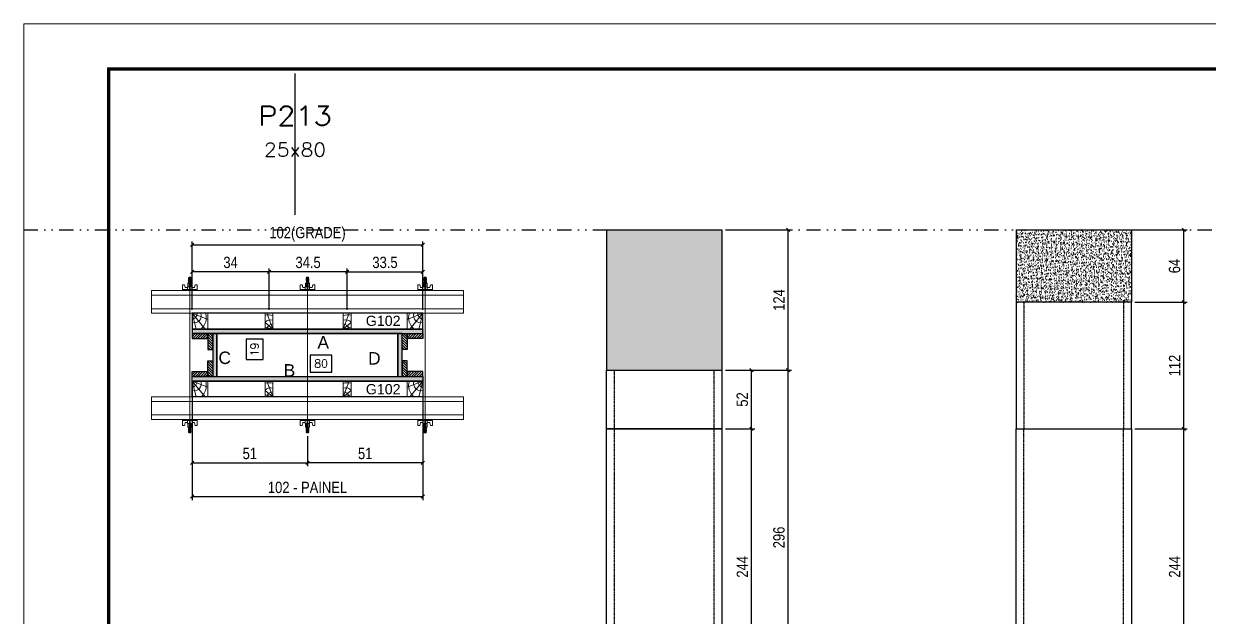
# Model space of a CAD drawing. Extents: x 13379 to 23315, y 867 to 16997.
# Drawn here: x 19154 to 20203, y 9432 to 9957 of the extents above; entities that cross this region are included whole.
import ezdxf
from ezdxf.enums import TextEntityAlignment as Align

# ---------------------------------------------------------------- set-up
doc = ezdxf.new("R2010")
doc.units = 0
for name, pattern in [('DASHED', [0.75, 0.5, -0.25]), ('DIVIDE2', [0.625, 0.25, -0.125, 0, -0.125, 0, -0.125]), ('HIDDEN', [0.375, 0.25, -0.125])]:
    doc.linetypes.add(name, pattern=pattern)
for name, color, linetype in [('CHAPA', 1, 'Continuous'), ('COTA', 241, 'Continuous'), ('MEIO_PONT', 93, 'Continuous'), ('Nível', 160, 'Continuous'), ('Painéis', 200, 'Continuous'), ('SARRAFO', 251, 'Continuous'), ('Sarrafo de Pressão', 42, 'HIDDEN'), ('Texto de Titulo', 7, 'Continuous'), ('Texto Qtd Sarr', 242, 'Continuous'), ('TEXTO_GERAL', 7, 'Continuous')]:
    doc.layers.add(name, color=color, linetype=linetype)
for name, color, linetype, lineweight in [('Folhas', 255, 'Continuous', 9), ('Hachura', 251, 'Continuous', 9), ('Madeira', 126, 'Continuous', 18), ('Perfil Metálico', 224, 'Continuous', 18), ('SARRAFO DE PRESSAO', 251, 'DASHED', 9), ('Texto Seção', 7, 'Continuous', 15)]:
    doc.layers.add(name, color=color, linetype=linetype, lineweight=lineweight)
doc.styles.add('ARIAL', font='arial.ttf')
doc.styles.add('COTA TECNICA', font='techl___.ttf', dxfattribs={"height": 10})
doc.styles.add('COTA TECNICA 2X', font='techl___.ttf', dxfattribs={"height": 10})
doc.styles.add('ROMANS', font='romans.shx')
doc.styles.add('SANSSERIF', font='sas_____.pfb')
doc.dimstyles.new('PAINEL', dxfattribs={"dimtxt": 10, "dimasz": 3, "dimexe": 3, "dimexo": 3, "dimgap": 3, "dimtad": 1, "dimdec": 1, "dimzin": 12, "dimdsep": 46, "dimtxsty": 'COTA TECNICA', "dimblk1": 'OBLIQUE', "dimblk2": 'OBLIQUE', "dimsah": 1, "dimcen": 0.9, "dimclrd": 4, "dimclre": 4, "dimclrt": 240, "dimadec": 1, "dimazin": 3, "dimtfac": 1, "dimtdec": 1, "dimtmove": 0, "dimatfit": 3, "dimfxl": 1, "dimtolj": 1, "dimtzin": 12, "dimarcsym": 0})
doc.dimstyles.new('SECAO PILAR', dxfattribs={"dimtxt": 10, "dimasz": 3, "dimexe": 3, "dimexo": 3, "dimgap": 3, "dimtad": 1, "dimdec": 1, "dimlfac": 0.5, "dimzin": 12, "dimdsep": 46, "dimtxsty": 'COTA TECNICA 2X', "dimblk1": 'OBLIQUE', "dimblk2": 'OBLIQUE', "dimsah": 1, "dimcen": 0.9, "dimclrd": 256, "dimclre": 256, "dimclrt": 256, "dimadec": 1, "dimazin": 3, "dimtfac": 1, "dimtdec": 1, "dimtmove": 0, "dimatfit": 3, "dimfxl": 1, "dimtolj": 1, "dimtzin": 12, "dimarcsym": 0})
doc.dimstyles.new('SECÇÃO 2', dxfattribs={"dimtxt": 7, "dimasz": 6, "dimexe": 0.18, "dimexo": 2, "dimgap": -4, "dimtad": 3, "dimdec": 1, "dimlfac": 0.5, "dimzin": 12, "dimdsep": 46, "dimtxsty": 'ROMANS', "dimblk": 'ARCHTICK', "dimcen": 0.09, "dimse1": 1, "dimse2": 1, "dimsd1": 1, "dimsd2": 1, "dimclrd": 180, "dimclre": 5, "dimclrt": 1, "dimadec": 0, "dimazin": 3, "dimtfac": 1, "dimtdec": 1, "dimtofl": 0, "dimtmove": 0, "dimatfit": 3, "dimldrblk": 'ARCHTICK', "dimfxl": 1, "dimtolj": 1, "dimtzin": 0, "dimarcsym": 0})
pattern_1 = [(225, (10004.404, -13246.421), (1.12253202, -1.12253202), [])]
pattern_2 = [(225, (10179.404, -13246.421), (1.12253202, -1.12253202), [])]

# ---------------------------------------------------------------- blocks, each defined once
blk = doc.blocks.new('9999999999')
at = {"layer": 'Folhas'}
blk.add_lwpolyline([(98139, 34190.2), (99624, 34190.2), (99624, 35240.2), (98139, 35240.2)], close=True, dxfattribs=at)
at = {"layer": 'Folhas', "color": 30, "const_width": 3}
blk.add_lwpolyline([(98214, 34230.2), (99584, 34230.2), (99584, 35200.2), (98214, 35200.2)], close=True, dxfattribs=at)
blk = doc.blocks.new('*D916')
at = {"layer": 'COTA', "color": 180, "lineweight": -2, "transparency": 16777216}
for p, q in [((19427, 9664), (19407.7, 9664)), ((19407.7, 9664), (19407.7, 9649)), ((19427, 9649), (19427, 9664)), ((19407.7, 9649), (19427, 9649))]:
    blk.add_line(p, q, dxfattribs=at)
at = {"layer": 'Defpoints', "color": 0, "transparency": 16777216}
for p in [(19325.4, 9645), (19485.4, 9645), (19485.4, 9645)]:
    blk.add_point(p, dxfattribs=at)
at = {"layer": 'COTA', "color": 1, "transparency": 16777216, "insert": (19417.4, 9656.5), "char_height": 7, "attachment_point": 5, "style": 'ROMANS'}
blk.add_mtext('\\A1;80', dxfattribs=at)
blk = doc.blocks.new('_ArchTick')
at = {"color": 0, "linetype": 'ByBlock', "const_width": 0.15}
blk.add_lwpolyline([(-0.5, -0.5), (0.5, 0.5)], dxfattribs=at)
blk = doc.blocks.new('_Oblique')
at = {"color": 0, "linetype": 'ByBlock', "lineweight": -2}
blk.add_line((-0.5, -0.5), (0.5, 0.5), dxfattribs=at)
blk = doc.blocks.new('*D917')
at = {"layer": 'COTA', "lineweight": -2, "transparency": 16777216}
for p, q in [((19303.4, 9638), (19303.4, 9535.8)), ((19507.4, 9638), (19507.4, 9535.8)), ((19303.4, 9538.8), (19507.4, 9538.8))]:
    blk.add_line(p, q, dxfattribs=at)
at = {"layer": 'Defpoints', "color": 0, "transparency": 16777216}
for p in [(19303.4, 9641), (19507.4, 9641), (19507.4, 9538.8)]:
    blk.add_point(p, dxfattribs=at)
at = {"layer": 'COTA', "lineweight": -2, "transparency": 16777216, "xscale": 3, "yscale": 3, "zscale": 3, "rotation": 180}
blk.add_blockref('_Oblique', (19303.4, 9538.8), dxfattribs=at)
at = {"layer": 'COTA', "lineweight": -2, "transparency": 16777216, "xscale": 3, "yscale": 3, "zscale": 3}
blk.add_blockref('_Oblique', (19507.4, 9538.8), dxfattribs=at)
at = {"layer": 'COTA', "transparency": 16777216, "insert": (19405.4, 9546.9), "char_height": 10, "attachment_point": 5, "style": 'COTA TECNICA 2X'}
blk.add_mtext('\\A1;102 - PAINEL', dxfattribs=at)
blk = doc.blocks.new('*D918')
at = {"layer": 'COTA', "lineweight": -2, "transparency": 16777216}
for p, q in [((19303.4, 9604), (19303.4, 9565.8)), ((19405.4, 9592.2), (19405.4, 9565.8)), ((19303.4, 9568.8), (19405.4, 9568.8))]:
    blk.add_line(p, q, dxfattribs=at)
at = {"layer": 'Defpoints', "color": 0, "transparency": 16777216}
for p in [(19303.4, 9607), (19405.4, 9595.2), (19405.4, 9568.8)]:
    blk.add_point(p, dxfattribs=at)
at = {"layer": 'COTA', "lineweight": -2, "transparency": 16777216, "xscale": 3, "yscale": 3, "zscale": 3, "rotation": 180}
blk.add_blockref('_Oblique', (19303.4, 9568.8), dxfattribs=at)
at = {"layer": 'COTA', "lineweight": -2, "transparency": 16777216, "xscale": 3, "yscale": 3, "zscale": 3}
blk.add_blockref('_Oblique', (19405.4, 9568.8), dxfattribs=at)
at = {"layer": 'COTA', "transparency": 16777216, "insert": (19354.4, 9576.9), "char_height": 10, "attachment_point": 5, "style": 'COTA TECNICA 2X'}
blk.add_mtext('\\A1;51', dxfattribs=at)
blk = doc.blocks.new('*D919')
at = {"layer": 'COTA', "lineweight": -2, "transparency": 16777216}
for p, q in [((19507.4, 9604), (19507.4, 9565.8)), ((19405.4, 9592.2), (19405.4, 9565.8)), ((19507.4, 9568.8), (19405.4, 9568.8))]:
    blk.add_line(p, q, dxfattribs=at)
at = {"layer": 'Defpoints', "color": 0, "transparency": 16777216}
for p in [(19507.4, 9607), (19405.4, 9595.2), (19405.4, 9568.8)]:
    blk.add_point(p, dxfattribs=at)
at = {"layer": 'COTA', "lineweight": -2, "transparency": 16777216, "xscale": 3, "yscale": 3, "zscale": 3, "rotation": 180}
blk.add_blockref('_Oblique', (19405.4, 9568.8), dxfattribs=at)
at = {"layer": 'COTA', "lineweight": -2, "transparency": 16777216, "xscale": 3, "yscale": 3, "zscale": 3}
blk.add_blockref('_Oblique', (19507.4, 9568.8), dxfattribs=at)
at = {"layer": 'COTA', "transparency": 16777216, "insert": (19456.4, 9576.9), "char_height": 10, "attachment_point": 5, "style": 'COTA TECNICA 2X'}
blk.add_mtext('\\A1;51', dxfattribs=at)
blk = doc.blocks.new('*D920')
at = {"layer": 'COTA', "color": 180, "lineweight": -2, "transparency": 16777216}
for p, q in [((19366.1, 9678), (19351.1, 9678)), ((19351.1, 9678), (19351.1, 9660)), ((19366.1, 9660), (19366.1, 9678)), ((19351.1, 9660), (19366.1, 9660))]:
    blk.add_line(p, q, dxfattribs=at)
at = {"layer": 'Defpoints', "color": 0, "transparency": 16777216}
for p in [(19325.4, 9683), (19370.1, 9683), (19325.4, 9645)]:
    blk.add_point(p, dxfattribs=at)
at = {"layer": 'COTA', "color": 1, "transparency": 16777216, "insert": (19358.6, 9669), "char_height": 7, "attachment_point": 5, "rotation": 90, "style": 'ROMANS'}
blk.add_mtext('\\A1;19', dxfattribs=at)
blk = doc.blocks.new('titulo1')
at = {"layer": 'Defpoints', "color": 252, "linetype": 'HIDDEN', "ltscale": 2}
blk.add_line((0, 0), (0, 125), dxfattribs=at)
at = {"layer": 'Defpoints', "style": 'ROMANS', "oblique": 15}
blk.add_attdef('FOLHA', text='', height=10, dxfattribs=at).set_placement((0, 15.6), align=Align.MIDDLE_CENTER)
at = {"layer": 'Texto Qtd Sarr', "color": 3, "style": 'ROMANS', "oblique": 15}
for tag, height, p in [('TITULO', 17, (0, 71.4)), ('SEÇÃO', 12, (0, 41.5))]:
    blk.add_attdef(tag, text='', height=height, dxfattribs=at).set_placement(p, align=Align.MIDDLE_CENTER)
blk = doc.blocks.new('PONTALETE')
at = {"layer": 'Madeira'}
for q in [(2.71, 7), (7, 5.76), (7, 1.74)]:
    blk.add_line((0, 0), q, dxfattribs=at)
blk.add_lwpolyline([(0, 0), (7, 0), (7, 7), (0, 7)], close=True, dxfattribs=at)
for centre, radius, start, end in [((2.04, 0.06), 6.23, 37.2818, 109.0913), ((1.09, 0.9), 3.19, 343.603, 109.9847), ((-0.21, -0.78), 3.09, 14.6322, 86.0383)]:
    blk.add_arc(centre, radius, start, end, dxfattribs=at)
blk = doc.blocks.new('*D921')
at = {"layer": 'COTA', "lineweight": -2, "transparency": 16777216}
for p, q in [((19303.4, 9704), (19303.4, 9764.5)), ((19303.4, 9761.5), (19507.4, 9761.5)), ((19507.4, 9704), (19507.4, 9764.5))]:
    blk.add_line(p, q, dxfattribs=at)
at = {"layer": 'Defpoints', "color": 0, "transparency": 16777216}
for p in [(19507.4, 9761.5), (19303.4, 9701), (19507.4, 9701)]:
    blk.add_point(p, dxfattribs=at)
at = {"layer": 'COTA', "lineweight": -2, "transparency": 16777216, "xscale": 3, "yscale": 3, "zscale": 3, "rotation": 180}
blk.add_blockref('_Oblique', (19303.4, 9761.5), dxfattribs=at)
at = {"layer": 'COTA', "lineweight": -2, "transparency": 16777216, "xscale": 3, "yscale": 3, "zscale": 3}
blk.add_blockref('_Oblique', (19507.4, 9761.5), dxfattribs=at)
at = {"layer": 'COTA', "transparency": 16777216, "insert": (19405.4, 9770.8), "char_height": 10, "attachment_point": 5, "style": 'COTA TECNICA 2X'}
blk.add_mtext('\\A1;102(GRADE)', dxfattribs=at)
blk = doc.blocks.new('MEIO PONTALETE')
at = {"layer": 'Madeira'}
for q in [(2.71, 7), (3.5, 2.88), (3.5, 0.87)]:
    blk.add_line((0, 0), q, dxfattribs=at)
blk.add_lwpolyline([(0, 0), (3.5, 0), (3.5, 7), (0, 7)], close=True, dxfattribs=at)
for centre, radius, start, end in [((2.04, 0.06), 6.23, 76.4499, 109.0913), ((1.09, 0.9), 3.19, 40.9063, 109.9847), ((-0.21, -0.78), 3.09, 14.6322, 86.0383)]:
    blk.add_arc(centre, radius, start, end, dxfattribs=at)
blk = doc.blocks.new('*D922')
at = {"layer": 'COTA', "lineweight": -2, "transparency": 16777216}
for p, q in [((19440.4, 9704), (19440.4, 9740.7)), ((19440.4, 9737.7), (19507.4, 9737.7)), ((19507.4, 9704), (19507.4, 9740.7))]:
    blk.add_line(p, q, dxfattribs=at)
at = {"layer": 'Defpoints', "color": 0, "transparency": 16777216}
for p in [(19507.4, 9737.7), (19440.4, 9701), (19507.4, 9701)]:
    blk.add_point(p, dxfattribs=at)
at = {"layer": 'COTA', "lineweight": -2, "transparency": 16777216, "xscale": 3, "yscale": 3, "zscale": 3, "rotation": 180}
blk.add_blockref('_Oblique', (19440.4, 9737.7), dxfattribs=at)
at = {"layer": 'COTA', "lineweight": -2, "transparency": 16777216, "xscale": 3, "yscale": 3, "zscale": 3}
blk.add_blockref('_Oblique', (19507.4, 9737.7), dxfattribs=at)
at = {"layer": 'COTA', "transparency": 16777216, "insert": (19473.9, 9745.9), "char_height": 10, "attachment_point": 5, "style": 'COTA TECNICA 2X'}
blk.add_mtext('\\A1;33.5', dxfattribs=at)
blk = doc.blocks.new('*D944')
at = {"layer": 'COTA', "lineweight": -2, "transparency": 16777216}
for p, q in [((19371.4, 9704), (19371.4, 9740.7)), ((19440.4, 9737.7), (19371.4, 9737.7)), ((19440.4, 9704), (19440.4, 9740.7))]:
    blk.add_line(p, q, dxfattribs=at)
at = {"layer": 'Defpoints', "color": 0, "transparency": 16777216}
for p in [(19371.4, 9737.7), (19371.4, 9701), (19440.4, 9701)]:
    blk.add_point(p, dxfattribs=at)
at = {"layer": 'COTA', "lineweight": -2, "transparency": 16777216, "xscale": 3, "yscale": 3, "zscale": 3, "rotation": 180}
blk.add_blockref('_Oblique', (19371.4, 9737.7), dxfattribs=at)
at = {"layer": 'COTA', "lineweight": -2, "transparency": 16777216, "xscale": 3, "yscale": 3, "zscale": 3}
blk.add_blockref('_Oblique', (19440.4, 9737.7), dxfattribs=at)
at = {"layer": 'COTA', "transparency": 16777216, "insert": (19405.9, 9745.9), "char_height": 10, "attachment_point": 5, "style": 'COTA TECNICA 2X'}
blk.add_mtext('\\A1;34.5', dxfattribs=at)
blk = doc.blocks.new('*D945')
at = {"layer": 'COTA', "linetype": 'ByBlock', "lineweight": -2, "transparency": 16777216}
for p, q in [((19303.4, 9704), (19303.4, 9740.7)), ((19371.4, 9737.7), (19303.4, 9737.7)), ((19371.4, 9704), (19371.4, 9740.7))]:
    blk.add_line(p, q, dxfattribs=at)
at = {"layer": 'Defpoints', "color": 0, "linetype": 'ByBlock', "transparency": 16777216}
for p in [(19303.4, 9737.7), (19303.4, 9701), (19371.4, 9701)]:
    blk.add_point(p, dxfattribs=at)
at = {"layer": 'COTA', "linetype": 'ByBlock', "lineweight": -2, "transparency": 16777216, "xscale": 3, "yscale": 3, "zscale": 3, "rotation": 180}
blk.add_blockref('_Oblique', (19303.4, 9737.7), dxfattribs=at)
at = {"layer": 'COTA', "linetype": 'ByBlock', "lineweight": -2, "transparency": 16777216, "xscale": 3, "yscale": 3, "zscale": 3}
blk.add_blockref('_Oblique', (19371.4, 9737.7), dxfattribs=at)
at = {"layer": 'COTA', "linetype": 'ByBlock', "transparency": 16777216, "insert": (19337.4, 9745.9), "char_height": 10, "attachment_point": 5, "style": 'COTA TECNICA 2X'}
blk.add_mtext('\\A1;34', dxfattribs=at)
blk = doc.blocks.new('C')
at = {"layer": 'Hachura', "color": 0}
for p, q in [((0, 3.22), (0, -3.22)), ((0.45, 3.22), (0, 3.22)), ((0.46, 3.16), (0, 3.16)), ((0.46, 3.05), (0, 3.05)), ((0.46, 2.88), (0, 2.88)), ((0, 2.75), (0, -1.16)), ((0.46, 2.65), (0, 2.65)), ((0.46, 2.23), (0, 2.23)), ((0.46, 1.51), (0, 1.51)), ((0.39, 0.49), (0.17, 0.49)), ((0.45, -3.23), (0.45, 3.22)), ((0.45, 3.22), (2.58, 3.22)), ((1.74, 0.97), (0.45, 0.97)), ((1.45, 0.1), (0.45, 0.1)), ((1.35, 1.94), (1.35, 0.96)), ((2.58, 2.39), (1.47, 2.09)), ((1.74, -0.97), (1.74, 0.97)), ((1.74, 0.97), (1.74, 0.84)), ((1.74, 0.97), (1.74, 0.84)), ((1.74, 0.84), (3.35, 0.84)), ((3.35, 0.45), (1.74, 0.45)), ((2.58, 3.22), (2.58, 2.39)), ((3.32, 0.84), (3.32, -0.84)), ((3.35, 0.84), (3.35, -0.84)), ((3.68, 0.45), (3.35, 0.45)), ((3.84, -0.52), (3.35, 0.45)), ((3.35, 0.06), (3.67, -0.57)), ((3.68, 0.45), (4.16, -0.52)), ((3.72, 0.5), (4.25, -0.57)), ((4.37, -0.55), (3.83, 0.53)), ((4.15, 0.45), (3.93, 0.45)), ((4.42, -0.52), (3.93, 0.45)), ((4.15, 0.45), (4.26, 0.45)), ((4.26, 0.45), (4.74, -0.52)), ((4.3, 0.5), (4.83, -0.57)), ((4.95, -0.55), (4.41, 0.53)), ((4.51, 0.45), (4.84, 0.45)), ((5, -0.52), (4.51, 0.45)), ((4.84, 0.45), (5.32, -0.52)), ((4.88, 0.5), (5.41, -0.57)), ((5.53, -0.55), (4.99, 0.53)), ((5.58, -0.52), (5.09, 0.45)), ((5.42, 0.45), (5.09, 0.45)), ((5.58, -0.52), (5.09, 0.45)), ((5.42, 0.45), (5.74, -0.19)), ((5.46, 0.5), (5.74, -0.07)), ((5.74, 0.19), (5.57, 0.53)), ((5.74, 0.32), (5.68, 0.45)), ((5.68, 0.45), (5.74, 0.45)), ((5.74, 0.45), (5.9, 0.29)), ((5.74, 0.45), (5.74, -0.52)), ((5.9, -0.36), (5.9, 0.29)), ((0.45, 0), (0, 0)), ((0.46, -1.52), (0, -1.52)), ((0.46, -2.23), (0, -2.23)), ((0.46, -2.65), (0, -2.65)), ((0.46, -2.88), (0, -2.88)), ((0.46, -3.05), (0, -3.05)), ((0.46, -3.16), (0, -3.16)), ((0, -3.22), (2.57, -3.22)), ((0.08, -0.48), (0.29, -0.48)), ((0.29, -0.48), (0.4, -0.48)), ((0.45, 0), (0.45, -0.97)), ((0.45, -0.16), (1.45, -0.16)), ((0.45, -0.65), (0.45, -0.32)), ((0.45, -3.23), (0.45, -0.65)), ((0.45, -0.97), (1.74, -0.97)), ((1.35, -1.94), (1.35, -0.97)), ((2.58, -2.39), (1.47, -2.1)), ((3.35, -0.32), (1.74, -0.32)), ((3.35, -0.84), (1.74, -0.84)), ((2.58, -3.23), (2.58, -2.39)), ((3.35, -0.07), (3.58, -0.52)), ((3.35, -0.52), (3.58, -0.52)), ((3.84, -0.52), (4.16, -0.52)), ((4.42, -0.52), (4.74, -0.52)), ((4.63, -0.52), (4.74, -0.52)), ((5, -0.52), (5.32, -0.52)), ((5.58, -0.52), (5.74, -0.52)), ((5.74, -0.52), (5.9, -0.36)), ((5.74, -0.52), (5.74, -0.52))]:
    blk.add_line(p, q, dxfattribs=at)
for centre, radius, start, end in [((1.52, 1.94), 0.161, 104.7436, 180), ((1.44, -0.03), 0.129, 272.695, 87.305), ((3.81, 0.39), 0.143, 25.5688, 154.4312), ((4.39, 0.39), 0.143, 25.5688, 154.4312), ((4.97, 0.39), 0.143, 25.5688, 154.4312), ((5.55, 0.39), 0.143, 25.5688, 154.4312), ((0.17, -0.37), 0.174, 221.744, 317.8592), ((1.52, -1.94), 0.161, 180, 255.2564), ((3.71, -0.4), 0.174, 222.1408, 318.256), ((4.29, -0.4), 0.174, 222.1408, 318.256), ((4.87, -0.4), 0.174, 222.1408, 318.256), ((5.45, -0.4), 0.174, 222.1408, 318.256), ((5.61, -0.4), 0.174, 317.8592, 318.256)]:
    blk.add_arc(centre, radius, start, end, dxfattribs=at)
blk = doc.blocks.new('*D924')
at = {"layer": 'COTA', "color": 4, "lineweight": -2, "transparency": 16777216}
for p, q in [((19774.8, 9774.7), (19833.3, 9774.7)), ((19830.3, 9650.7), (19830.3, 9774.7)), ((19774.8, 9650.7), (19833.3, 9650.7))]:
    blk.add_line(p, q, dxfattribs=at)
at = {"layer": 'Defpoints', "color": 0, "transparency": 16777216}
for p in [(19771.8, 9774.7), (19830.3, 9774.7), (19771.8, 9650.7)]:
    blk.add_point(p, dxfattribs=at)
at = {"layer": 'COTA', "color": 4, "lineweight": -2, "transparency": 16777216, "xscale": 3, "yscale": 3, "zscale": 3}
for p, rotation in [((19830.3, 9774.7), 90), ((19830.3, 9650.7), 270)]:
    blk.add_blockref('_Oblique', p, dxfattribs=dict(at, rotation=rotation))
at = {"layer": 'COTA', "color": 240, "transparency": 16777216, "insert": (19822.2, 9712.7), "char_height": 10, "attachment_point": 5, "rotation": 90, "style": 'COTA TECNICA'}
blk.add_mtext('\\A1;124', dxfattribs=at)
blk = doc.blocks.new('*D946')
at = {"layer": 'COTA', "color": 4, "linetype": 'ByBlock', "lineweight": -2, "transparency": 16777216}
for p, q in [((19774.8, 9598.7), (19800.9, 9598.7)), ((19797.9, 9354.7), (19797.9, 9598.7)), ((19774.8, 9354.7), (19800.9, 9354.7))]:
    blk.add_line(p, q, dxfattribs=at)
at = {"layer": 'Defpoints', "color": 0, "linetype": 'ByBlock', "transparency": 16777216}
for p in [(19771.8, 9598.7), (19797.9, 9598.7), (19771.8, 9354.7)]:
    blk.add_point(p, dxfattribs=at)
at = {"layer": 'COTA', "color": 4, "linetype": 'ByBlock', "lineweight": -2, "transparency": 16777216, "xscale": 3, "yscale": 3, "zscale": 3}
for p, rotation in [((19797.9, 9598.7), 90), ((19797.9, 9354.7), 270)]:
    blk.add_blockref('_Oblique', p, dxfattribs=dict(at, rotation=rotation))
at = {"layer": 'COTA', "color": 240, "linetype": 'ByBlock', "transparency": 16777216, "insert": (19789.8, 9476.7), "char_height": 10, "attachment_point": 5, "rotation": 90, "style": 'COTA TECNICA'}
blk.add_mtext('\\A1;244', dxfattribs=at)
blk = doc.blocks.new('*D953')
at = {"layer": 'COTA', "color": 4, "lineweight": -2, "transparency": 16777216}
for p, q in [((20136.8, 9774.7), (20183.1, 9774.7)), ((20180.1, 9710.7), (20180.1, 9774.7)), ((20136.8, 9710.7), (20183.1, 9710.7))]:
    blk.add_line(p, q, dxfattribs=at)
at = {"layer": 'Defpoints', "color": 0, "transparency": 16777216}
for p in [(20133.8, 9774.7), (20180.1, 9774.7), (20133.8, 9710.7)]:
    blk.add_point(p, dxfattribs=at)
at = {"layer": 'COTA', "color": 4, "lineweight": -2, "transparency": 16777216, "xscale": 3, "yscale": 3, "zscale": 3}
for p, rotation in [((20180.1, 9774.7), 90), ((20180.1, 9710.7), 270)]:
    blk.add_blockref('_Oblique', p, dxfattribs=dict(at, rotation=rotation))
at = {"layer": 'COTA', "color": 240, "transparency": 16777216, "insert": (20171.9, 9742.7), "char_height": 10, "attachment_point": 5, "rotation": 90, "style": 'COTA TECNICA'}
blk.add_mtext('\\A1;64', dxfattribs=at)
blk = doc.blocks.new('*D957')
at = {"layer": 'COTA', "color": 4, "linetype": 'ByBlock', "lineweight": -2, "transparency": 16777216}
for p, q in [((20136.8, 9598.7), (20183.1, 9598.7)), ((20180.1, 9354.7), (20180.1, 9598.7)), ((20136.8, 9354.7), (20183.1, 9354.7))]:
    blk.add_line(p, q, dxfattribs=at)
at = {"layer": 'Defpoints', "color": 0, "linetype": 'ByBlock', "transparency": 16777216}
for p in [(20133.8, 9598.7), (20180.1, 9598.7), (20133.8, 9354.7)]:
    blk.add_point(p, dxfattribs=at)
at = {"layer": 'COTA', "color": 4, "linetype": 'ByBlock', "lineweight": -2, "transparency": 16777216, "xscale": 3, "yscale": 3, "zscale": 3}
for p, rotation in [((20180.1, 9598.7), 90), ((20180.1, 9354.7), 270)]:
    blk.add_blockref('_Oblique', p, dxfattribs=dict(at, rotation=rotation))
at = {"layer": 'COTA', "color": 240, "linetype": 'ByBlock', "transparency": 16777216, "insert": (20172, 9476.7), "char_height": 10, "attachment_point": 5, "rotation": 90, "style": 'COTA TECNICA'}
blk.add_mtext('\\A1;244', dxfattribs=at)
blk = doc.blocks.new('*D958')
at = {"layer": 'COTA', "color": 4, "lineweight": -2, "transparency": 16777216}
for p, q in [((19774.8, 9650.7), (19800.9, 9650.7)), ((19797.9, 9598.7), (19797.9, 9650.7)), ((19774.8, 9598.7), (19800.9, 9598.7))]:
    blk.add_line(p, q, dxfattribs=at)
at = {"layer": 'Defpoints', "color": 0, "transparency": 16777216}
for p in [(19771.8, 9650.7), (19797.9, 9650.7), (19771.8, 9598.7)]:
    blk.add_point(p, dxfattribs=at)
at = {"layer": 'COTA', "color": 4, "lineweight": -2, "transparency": 16777216, "xscale": 3, "yscale": 3, "zscale": 3}
for p, rotation in [((19797.9, 9650.7), 90), ((19797.9, 9598.7), 270)]:
    blk.add_blockref('_Oblique', p, dxfattribs=dict(at, rotation=rotation))
at = {"layer": 'COTA', "color": 240, "transparency": 16777216, "insert": (19789.8, 9624.7), "char_height": 10, "attachment_point": 5, "rotation": 90, "style": 'COTA TECNICA'}
blk.add_mtext('\\A1;52', dxfattribs=at)
blk = doc.blocks.new('*D959')
at = {"layer": 'COTA', "color": 4, "lineweight": -2, "transparency": 16777216}
for p, q in [((20136.8, 9710.7), (20183.1, 9710.7)), ((20180.1, 9598.7), (20180.1, 9710.7)), ((20136.8, 9598.7), (20183.1, 9598.7))]:
    blk.add_line(p, q, dxfattribs=at)
at = {"layer": 'Defpoints', "color": 0, "transparency": 16777216}
for p in [(20133.8, 9710.7), (20180.1, 9710.7), (20133.8, 9598.7)]:
    blk.add_point(p, dxfattribs=at)
at = {"layer": 'COTA', "color": 4, "lineweight": -2, "transparency": 16777216, "xscale": 3, "yscale": 3, "zscale": 3}
for p, rotation in [((20180.1, 9710.7), 90), ((20180.1, 9598.7), 270)]:
    blk.add_blockref('_Oblique', p, dxfattribs=dict(at, rotation=rotation))
at = {"layer": 'COTA', "color": 240, "transparency": 16777216, "insert": (20172, 9654.7), "char_height": 10, "attachment_point": 5, "rotation": 90, "style": 'COTA TECNICA'}
blk.add_mtext('\\A1;112', dxfattribs=at)
blk = doc.blocks.new('*D1228')
at = {"layer": 'COTA', "color": 4, "lineweight": -2, "transparency": 16777216}
for p, q in [((19774.8, 9650.7), (19833.3, 9650.7)), ((19830.3, 9354.7), (19830.3, 9650.7)), ((19774.8, 9354.7), (19833.3, 9354.7))]:
    blk.add_line(p, q, dxfattribs=at)
at = {"layer": 'Defpoints', "color": 0, "transparency": 16777216}
for p in [(19771.8, 9650.7), (19830.3, 9650.7), (19771.8, 9354.7)]:
    blk.add_point(p, dxfattribs=at)
at = {"layer": 'COTA', "color": 4, "lineweight": -2, "transparency": 16777216, "xscale": 3, "yscale": 3, "zscale": 3}
for p, rotation in [((19830.3, 9650.7), 90), ((19830.3, 9354.7), 270)]:
    blk.add_blockref('_Oblique', p, dxfattribs=dict(at, rotation=rotation))
at = {"layer": 'COTA', "color": 240, "transparency": 16777216, "insert": (19822.2, 9502.7), "char_height": 10, "attachment_point": 5, "rotation": 90, "style": 'COTA TECNICA'}
blk.add_mtext('\\A1;296', dxfattribs=at)

msp = doc.modelspace()

# ---------------------------------------------------------------- hatches: boundary and pattern name
at = {"layer": 'COTA', "linetype": 'ByBlock'}
h = msp.add_hatch(dxfattribs=at)
h.set_pattern_fill('AR-CONC', color=256, scale=0.03)
h.set_pattern_definition([(50, (-110064.109, -17071.543), (5.46554007, -0.47817257), [0.5715, -6.2865]), (355, (-110064.109, -17071.543), (-1.05730264, 5.73170536), [0.4572, -5.02921753]), (100.4514447, (-110063.6534, -17071.583), (4.40823741, 5.25353256), [0.48570026, -5.34270734]), (46.1842, (-110064.109, -17070.019), (8.13237123, -1.26126984), [0.85725, -9.42975]), (96.6355576, (-110063.431, -17070.124), (7.122124, 7.42278374), [0.7285507, -8.01406824]), (351.184151, (-110064.109, -17070.019), (7.122124, 7.42278374), [0.685799, -7.54379196]), (21, (-110063.347, -17070.4), (4.54843174, -3.06795595), [0.5715, -6.2865]), (326, (-110063.347, -17070.4), (1.85406085, 5.52563898), [0.4572, -5.0292]), (71.451445, (-110062.968, -17070.656), (6.40249258, 2.45768307), [0.48570026, -5.34269813]), (37.5, (-110064.1089, -17071.543), (0.092658098, 2.536651166), [0, -4.96824, 0, -5.1054, 0, -5.04825]), (7.5, (-110064.1089, -17071.543), (2.004589875, 3.005417245), [0, -2.91084, 0, -4.85394, 0, -1.92405]), (327.5, (-110065.8081, -17071.543), (4.067717855, -0.17186232), [0, -1.905, 0, -5.9436, 0, -7.8867]), (317.5, (-110066.57, -17071.543), (4.44387544, 0.76279473), [0, -2.4765, 0, -3.94716, 0, -5.6007])])
h.paths.add_polyline_path([(19669.79, 9650.72), (19771.79, 9650.72), (19771.79, 9774.72), (19669.79, 9774.72)])
h = msp.add_hatch(dxfattribs=at)
h.set_pattern_fill('AR-CONC', color=256, scale=0.03)
h.set_pattern_definition([(50, (-109702.082, -17071.543), (5.46554007, -0.47817257), [0.5715, -6.2865]), (355, (-109702.082, -17071.543), (-1.05730264, 5.73170536), [0.4572, -5.02921753]), (100.4514447, (-109701.6263, -17071.583), (4.40823741, 5.25353256), [0.48570026, -5.34270734]), (46.1842, (-109702.082, -17070.019), (8.13237123, -1.26126984), [0.85725, -9.42975]), (96.6355576, (-109701.404, -17070.124), (7.122124, 7.42278374), [0.7285507, -8.01406824]), (351.184151, (-109702.082, -17070.019), (7.122124, 7.42278374), [0.685799, -7.54379196]), (21, (-109701.32, -17070.4), (4.54843174, -3.06795595), [0.5715, -6.2865]), (326, (-109701.32, -17070.4), (1.85406085, 5.52563898), [0.4572, -5.0292]), (71.451445, (-109700.941, -17070.656), (6.40249258, 2.45768307), [0.48570026, -5.34269813]), (37.5, (-109702.0818, -17071.543), (0.092658098, 2.536651166), [0, -4.96824, 0, -5.1054, 0, -5.04825]), (7.5, (-109702.0818, -17071.543), (2.004589875, 3.005417245), [0, -2.91084, 0, -4.85394, 0, -1.92405]), (327.5, (-109703.781, -17071.543), (4.067717855, -0.17186232), [0, -1.905, 0, -5.9436, 0, -7.8867]), (317.5, (-109704.543, -17071.543), (4.44387544, 0.76279473), [0, -2.4765, 0, -3.94716, 0, -5.6007])])
h.paths.add_polyline_path([(20031.81, 9710.72), (20133.81, 9710.72), (20133.81, 9774.72), (20031.81, 9774.72)])
at = {"layer": 'Hachura'}
h = msp.add_hatch(color=256, dxfattribs=at)
h.dxf.hatch_style = 1
h.paths.add_polyline_path([(19508.35, 9682.99), (19508.35, 9686.99), (19304.35, 9686.99), (19304.35, 9682.99)])
h = msp.add_hatch(color=256, dxfattribs=at)
h.dxf.hatch_style = 1
h.paths.add_polyline_path([(19508.35, 9682.99), (19508.35, 9686.99), (19304.35, 9686.99), (19304.35, 9682.99)])
h = msp.add_hatch(dxfattribs=at)
h.set_pattern_fill('ANSI31', color=256, scale=0.5, angle=180, style=0)
h.set_pattern_definition(pattern_2)
h.paths.add_polyline_path([(19317.36, 9682.99), (19317.36, 9678.59), (19303.36, 9678.59), (19303.36, 9682.99)])
h = msp.add_hatch(dxfattribs=at)
h.set_pattern_fill('ANSI31', color=256, scale=0.5, angle=90, style=0)
h.set_pattern_definition([(135, (-3607.6523, 18806.939), (-1.12253202, -1.12253202), [])])
h.paths.add_polyline_path([(19321.76, 9668.99), (19317.36, 9668.99), (19317.36, 9682.99), (19321.76, 9682.99)])
h = msp.add_hatch(color=256, dxfattribs=at)
h.dxf.hatch_style = 1
h.paths.add_polyline_path([(19321.76, 9644.99), (19325.36, 9644.99), (19325.36, 9682.99), (19321.76, 9682.99)])
h = msp.add_hatch(color=256, dxfattribs=at)
h.dxf.hatch_style = 1
h.paths.add_polyline_path([(19321.76, 9644.99), (19325.36, 9644.99), (19325.36, 9682.99), (19321.76, 9682.99)])
h = msp.add_hatch(color=256, dxfattribs=at)
h.dxf.hatch_style = 1
h.paths.add_polyline_path([(19485.36, 9644.99), (19488.96, 9644.99), (19488.96, 9682.99), (19485.36, 9682.99)])
h = msp.add_hatch(color=256, dxfattribs=at)
h.dxf.hatch_style = 1
h.paths.add_polyline_path([(19485.36, 9644.99), (19488.96, 9644.99), (19488.96, 9682.99), (19485.36, 9682.99)])
h = msp.add_hatch(dxfattribs=at)
h.set_pattern_fill('ANSI31', color=256, scale=0.5, angle=90, style=0)
h.set_pattern_definition([(135, (-3613.6523, 18806.939), (-1.12253202, -1.12253202), [])])
h.paths.add_polyline_path([(19488.96, 9668.99), (19493.36, 9668.99), (19493.36, 9682.99), (19488.96, 9682.99)])
h = msp.add_hatch(dxfattribs=at)
h.set_pattern_fill('ANSI31', color=256, scale=0.5, angle=180, style=0)
h.set_pattern_definition(pattern_1)
h.paths.add_polyline_path([(19493.36, 9682.99), (19493.36, 9678.59), (19507.36, 9678.59), (19507.36, 9682.99)])
h = msp.add_hatch(dxfattribs=at)
h.set_pattern_fill('ANSI31', color=256, scale=0.5, angle=90, style=0)
h.set_pattern_definition([(135, (-3607.6523, 18818.939), (-1.12253202, -1.12253202), [])])
h.paths.add_polyline_path([(19321.76, 9658.99), (19317.36, 9658.99), (19317.36, 9644.99), (19321.76, 9644.99)])
h = msp.add_hatch(dxfattribs=at)
h.set_pattern_fill('ANSI31', color=256, scale=0.5, angle=90, style=0)
h.set_pattern_definition([(135, (-3613.6523, 18818.939), (-1.12253202, -1.12253202), [])])
h.paths.add_polyline_path([(19488.96, 9658.99), (19493.36, 9658.99), (19493.36, 9644.99), (19488.96, 9644.99)])
h = msp.add_hatch(dxfattribs=at)
h.set_pattern_fill('ANSI31', color=256, scale=0.5, angle=180, style=0)
h.set_pattern_definition(pattern_2)
h.paths.add_polyline_path([(19317.36, 9644.99), (19317.36, 9649.39), (19303.36, 9649.39), (19303.36, 9644.99)])
h = msp.add_hatch(color=256, dxfattribs=at)
h.dxf.hatch_style = 1
h.paths.add_polyline_path([(19508.35, 9644.99), (19508.35, 9640.99), (19304.35, 9640.99), (19304.35, 9644.99)])
h = msp.add_hatch(color=256, dxfattribs=at)
h.dxf.hatch_style = 1
h.paths.add_polyline_path([(19508.35, 9644.99), (19508.35, 9640.99), (19304.35, 9640.99), (19304.35, 9644.99)])
h = msp.add_hatch(dxfattribs=at)
h.set_pattern_fill('ANSI31', color=256, scale=0.5, angle=180, style=0)
h.set_pattern_definition(pattern_1)
h.paths.add_polyline_path([(19493.36, 9644.99), (19493.36, 9649.39), (19507.36, 9649.39), (19507.36, 9644.99)])

# ---------------------------------------------------------------- linework, layer by layer
for points in [[(19507.36, 9686.99), (19507.36, 9700.99), (19303.36, 9700.99), (19303.36, 9686.99)], [(19507.36, 9640.99), (19507.36, 9626.99), (19303.36, 9626.99), (19303.36, 9640.99)]]:
    msp.add_lwpolyline(points, close=True)
at = {"layer": 'CHAPA'}
for points in [[(19507.36, 9682.99), (19507.36, 9686.99), (19303.36, 9686.99), (19303.36, 9682.99)], [(19507.36, 9682.99), (19507.36, 9686.99), (19303.36, 9686.99), (19303.36, 9682.99)], [(19321.76, 9644.99), (19325.36, 9644.99), (19325.36, 9682.99), (19321.76, 9682.99)], [(19321.76, 9644.99), (19325.36, 9644.99), (19325.36, 9682.99), (19321.76, 9682.99)], [(19485.36, 9644.99), (19488.96, 9644.99), (19488.96, 9682.99), (19485.36, 9682.99)], [(19485.36, 9644.99), (19488.96, 9644.99), (19488.96, 9682.99), (19485.36, 9682.99)], [(19507.36, 9644.99), (19507.36, 9640.99), (19303.36, 9640.99), (19303.36, 9644.99)], [(19507.36, 9644.99), (19507.36, 9640.99), (19303.36, 9640.99), (19303.36, 9644.99)]]:
    msp.add_lwpolyline(points, close=True, dxfattribs=at)
at = {"layer": 'COTA', "linetype": 'ByBlock'}
for p, q in [((19669.79, 9774.72), (19771.79, 9774.72)), ((19669.79, 9774.72), (19669.79, 9650.72)), ((19771.79, 9774.72), (19771.79, 9650.72)), ((20031.81, 9774.72), (20133.81, 9774.72)), ((20031.81, 9774.72), (20031.81, 9710.72)), ((20133.81, 9774.72), (20133.81, 9710.72))]:
    msp.add_line(p, q, dxfattribs=at)
at = {"layer": 'Hachura'}
for p, q in [((19301.36, 9596.19), (19301.35, 9727.99)), ((19405.35, 9596.19), (19405.36, 9727.99)), ((19509.36, 9596.19), (19509.36, 9727.99))]:
    msp.add_line(p, q, dxfattribs=at)
at = {"layer": 'Nível', "color": 4, "linetype": 'DIVIDE2', "ltscale": 50}
msp.add_line((19154.5, 9774.72), (21112.79, 9774.72), dxfattribs=at)
at = {"layer": 'Painéis'}
for points in [[(20031.81, 9598.72), (20133.81, 9598.72), (20133.81, 9710.72), (20031.81, 9710.72)], [(19325.36, 9682.99), (19325.36, 9644.99), (19485.36, 9644.99), (19485.36, 9682.99)], [(19669.79, 9650.72), (19771.79, 9650.72), (19771.79, 9598.72), (19669.79, 9598.72)], [(19669.79, 9598.72), (19771.79, 9598.72), (19771.79, 9354.72), (19669.79, 9354.72)], [(20031.81, 9598.72), (20133.81, 9598.72), (20133.81, 9354.72), (20031.81, 9354.72)]]:
    msp.add_lwpolyline(points, close=True, dxfattribs=at)
at = {"layer": 'Perfil Metálico'}
for points in [[(19543.36, 9720.99), (19543.36, 9700.99), (19267.36, 9700.99), (19267.36, 9720.99)], [(19267.36, 9704.99), (19267.36, 9716.99), (19543.36, 9716.99), (19543.36, 9704.99)], [(19543.36, 9606.99), (19543.36, 9626.99), (19267.36, 9626.99), (19267.36, 9606.99)], [(19267.36, 9622.99), (19267.36, 9610.99), (19543.36, 9610.99), (19543.36, 9622.99)]]:
    msp.add_lwpolyline(points, close=True, dxfattribs=at)
at = {"layer": 'SARRAFO'}
for points in [[(19303.36, 9678.59), (19317.36, 9678.59), (19317.36, 9682.99), (19303.36, 9682.99)], [(19317.36, 9682.99), (19317.36, 9668.99), (19321.76, 9668.99), (19321.76, 9682.99)], [(19493.36, 9682.99), (19493.36, 9668.99), (19488.96, 9668.99), (19488.96, 9682.99)], [(19507.36, 9678.59), (19493.36, 9678.59), (19493.36, 9682.99), (19507.36, 9682.99)], [(19317.36, 9644.99), (19317.36, 9658.99), (19321.76, 9658.99), (19321.76, 9644.99)], [(19493.36, 9644.99), (19493.36, 9658.99), (19488.96, 9658.99), (19488.96, 9644.99)], [(19303.36, 9649.39), (19317.36, 9649.39), (19317.36, 9644.99), (19303.36, 9644.99)], [(19507.36, 9649.39), (19493.36, 9649.39), (19493.36, 9644.99), (19507.36, 9644.99)]]:
    msp.add_lwpolyline(points, close=True, dxfattribs=at)
at = {"layer": 'Sarrafo de Pressão'}
for p, q in [((20038.81, 9710.72), (20038.81, 9598.72)), ((20126.81, 9710.72), (20126.81, 9598.72)), ((19676.79, 9354.72), (19676.79, 9650.72)), ((19764.79, 9354.72), (19764.79, 9650.72)), ((20038.81, 9354.72), (20038.81, 9598.72)), ((20126.81, 9354.72), (20126.81, 9598.72))]:
    msp.add_line(p, q, dxfattribs=at)

# ---------------------------------------------------------------- block references
at = {"layer": 'Hachura', "linetype": 'Continuous', "yscale": 2, "zscale": 2}
for p, xscale, rotation in [((19301.36, 9720.99), -2, 270), ((19405.35, 9720.99), 2, 90.00000000000001), ((19509.36, 9720.99), 2, 90.00000000000001), ((19301.36, 9606.99), 2, 270), ((19405.35, 9606.99), -2, 90), ((19509.36, 9606.99), -2, 90)]:
    msp.add_blockref('C', p, dxfattribs=dict(at, xscale=xscale, rotation=rotation))
at = {"layer": 'MEIO_PONT', "yscale": 2, "zscale": 2}
for p, xscale, rotation in [((19303.36, 9700.99), 2, 270), ((19507.36, 9700.99), -2, 90), ((19303.36, 9640.99), 2, 270), ((19507.36, 9640.99), -2, 90)]:
    msp.add_blockref('PONTALETE', p, dxfattribs=dict(at, xscale=xscale, rotation=rotation))
at = {"layer": 'MEIO_PONT', "yscale": 1.999999997962732, "zscale": 1.999999997962732}
for p, xscale in [((19374.86, 9686.99), -1.999999997962732), ((19436.86, 9686.99), 1.999999997962732), ((19374.86, 9626.99), -1.999999997962732), ((19436.86, 9626.99), 1.999999997962732)]:
    msp.add_blockref('MEIO PONTALETE', p, dxfattribs=dict(at, xscale=xscale))
at = {"layer": 'SARRAFO DE PRESSAO', "color": 6, "linetype": 'ByBlock'}
msp.add_blockref('9999999999', (-78984.48, -25283.14), dxfattribs=at)
at = {"layer": 'Texto Seção'}
ref = msp.add_blockref('titulo1', (19394.36, 9788.12), dxfattribs=at)
ref.add_attrib('TITULO', 'P213', dxfattribs={"layer": 'Texto de Titulo', "color": 7, "height": 17, "style": 'ROMANS', "width": 1.1}).set_placement((19394.36, 9875.62), align=Align.MIDDLE_CENTER)
ref.add_attrib('SEÇÃO', '25x80', dxfattribs={"layer": 'Texto de Titulo', "color": 7, "height": 12, "style": 'ROMANS', "width": 1.1}).set_placement((19394.36, 9845.62), align=Align.MIDDLE_CENTER)

# ---------------------------------------------------------------- texts
at = {"layer": 'TEXTO_GERAL', "color": 0, "linetype": 'Continuous', "style": 'SANSSERIF'}
for p in [(19456.92, 9694.28), (19456.92, 9633.82)]:
    msp.add_text('G102', height=9, dxfattribs=at).set_placement(p, align=Align.MIDDLE_LEFT)
at = {"layer": 'TEXTO_GERAL', "style": 'ARIAL'}
for s, p in [('A', (19419.29, 9675.23)), ('C', (19332.2, 9661.57)), ('D', (19464.49, 9661.09)), ('B', (19389.44, 9650.46))]:
    msp.add_text(s, height=11, dxfattribs=at).set_placement(p, align=Align.MIDDLE_CENTER)

# ---------------------------------------------------------------- dimensions: what is measured, and where the dimension line sits
at = {"layer": 'COTA'}
for base, p1, p2, text, picture, middle in [((19507.36, 9761.55), (19303.36, 9700.99), (19507.36, 9700.99), '<>(GRADE)', '*D921', (19405.36, 9770.77)), ((19507.36, 9538.79), (19303.36, 9640.99), (19507.36, 9640.99), '<> - PAINEL', '*D917', (19405.36, 9546.89))]:
    dim = msp.add_linear_dim(base=base, p1=p1, p2=p2, text=text, dimstyle='SECAO PILAR', dxfattribs=at)
    dim.commit()
    dim.dimension.update_dxf_attribs({"geometry": picture, "text_midpoint": middle})
for base, p1, p2, picture, middle in [((19830.29, 9774.72), (19771.79, 9650.72), (19771.79, 9774.72), '*D924', (19822.22, 9712.72)), ((20180.05, 9774.72), (20133.81, 9710.72), (20133.81, 9774.72), '*D953', (20171.95, 9742.72))]:
    dim = msp.add_linear_dim(base=base, p1=p1, p2=p2, angle=90, dimstyle='PAINEL', override={"dimarcsym": 2}, dxfattribs=at)
    dim.commit()
    dim.dimension.update_dxf_attribs({"geometry": picture, "text_midpoint": middle})
at = {"layer": 'COTA', "linetype": 'ByBlock'}
dim = msp.add_linear_dim(base=(19303.36, 9737.71), p1=(19371.36, 9700.99), p2=(19303.36, 9700.99), dimstyle='SECAO PILAR', override={"dimtmove": 1}, dxfattribs=at)
dim.commit()
dim.dimension.update_dxf_attribs({"geometry": '*D945', "text_midpoint": (19337.36, 9745.93)})
at = {"layer": 'COTA'}
for base, p1, p2, picture, middle in [((19371.36, 9737.71), (19440.36, 9700.99), (19371.36, 9700.99), '*D944', (19405.86, 9745.93)), ((19507.36, 9737.71), (19440.36, 9700.99), (19507.36, 9700.99), '*D922', (19473.86, 9745.93)), ((19405.42, 9568.8), (19303.36, 9606.99), (19405.42, 9595.19), '*D918', (19354.39, 9576.91))]:
    dim = msp.add_linear_dim(base=base, p1=p1, p2=p2, dimstyle='SECAO PILAR', dxfattribs=at)
    dim.commit()
    dim.dimension.update_dxf_attribs({"geometry": picture, "text_midpoint": middle})
for base, p1, p2, angle, dimstyle, picture, middle in [((20180.05, 9710.72), (20133.81, 9598.72), (20133.81, 9710.72), 90, 'PAINEL', '*D959', (20171.99, 9654.72)), ((19797.91, 9650.72), (19771.79, 9598.72), (19771.79, 9650.72), 90, 'PAINEL', '*D958', (19789.8, 9624.72)), ((19830.29, 9650.72), (19771.79, 9354.72), (19771.79, 9650.72), 90, 'PAINEL', '*D1228', (19822.16, 9502.72)), ((19405.42, 9568.8), (19507.36, 9606.99), (19405.42, 9595.19), 180, 'SECAO PILAR', '*D919', (19456.39, 9576.91))]:
    dim = msp.add_linear_dim(base=base, p1=p1, p2=p2, angle=angle, dimstyle=dimstyle, dxfattribs=at)
    dim.commit()
    dim.dimension.update_dxf_attribs({"geometry": picture, "text_midpoint": middle})
dim = msp.add_linear_dim(base=(19370.15, 9682.99), p1=(19325.36, 9644.99), p2=(19325.36, 9682.99), angle=90, dimstyle='SECÇÃO 2', dxfattribs=at)
dim.commit()
dim.dimension.update_dxf_attribs({"geometry": '*D920', "text_midpoint": (19370.15, 9668.99), "dimtype": 160})
dim = msp.add_linear_dim(base=(19485.36, 9644.99), p1=(19325.36, 9644.99), p2=(19485.36, 9644.99), dimstyle='SECÇÃO 2', dxfattribs=at)
dim.commit()
dim.dimension.update_dxf_attribs({"geometry": '*D916', "text_midpoint": (19417.35, 9644.99), "dimtype": 160})
at = {"layer": 'COTA', "linetype": 'ByBlock'}
for base, p1, p2, picture, middle in [((19797.91, 9598.72), (19771.79, 9354.72), (19771.79, 9598.72), '*D946', (19789.83, 9476.72)), ((20180.05, 9598.72), (20133.81, 9354.72), (20133.81, 9598.72), '*D957', (20171.98, 9476.72))]:
    dim = msp.add_linear_dim(base=base, p1=p1, p2=p2, angle=90, dimstyle='PAINEL', dxfattribs=at)
    dim.commit()
    dim.dimension.update_dxf_attribs({"geometry": picture, "text_midpoint": middle})

doc.saveas('drawing.dxf')
